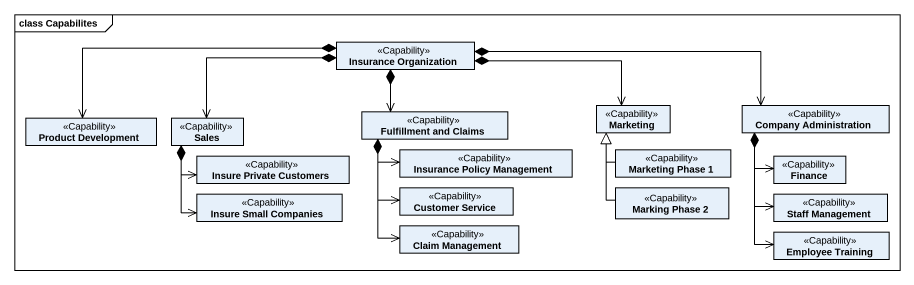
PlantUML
@startuml
mainframe class Capabilites
hide circle
hide empty members
class "Insurance Organization" as Insurance_Organization <<Capability>>
class "Product Development" as Product_Development <<Capability>>
class Sales <<Capability>>
class "Fulfillment and Claims" as Fulfillment_and_Claims <<Capability>>
class Marketing <<Capability>>
class "Company Administration" as Company_Administration <<Capability>>
class "Insure Private Customers" as Insure_Private_Customers <<Capability>>
class "Insurance Policy Management" as Insurance_Policy_Management <<Capability>>
class "Marketing Phase 1" as Marketing_Phase_1 <<Capability>>
class Finance <<Capability>>
class "Insure Small Companies" as Insure_Small_Companies <<Capability>>
class "Customer Service" as Customer_Service <<Capability>>
class "Marking Phase 2" as Marking_Phase_2 <<Capability>>
class "Staff Management" as Staff_Management <<Capability>>
class "Claim Management" as Claim_Management <<Capability>>
class "Employee Training" as Employee_Training <<Capability>>
Insurance_Organization *-left-> Product_Development
Insurance_Organization *-left-> Sales
Insurance_Organization *--> Fulfillment_and_Claims
Insurance_Organization *-right-> Marketing
Insurance_Organization *-right-> Company_Administration
Sales *-right-> Insure_Private_Customers
Sales *--> Insure_Small_Companies
Fulfillment_and_Claims *--> Insurance_Policy_Management
Fulfillment_and_Claims *--> Customer_Service
Fulfillment_and_Claims *--> Claim_Management
Company_Administration *--> Finance
Company_Administration *--> Staff_Management
Company_Administration *--> Employee_Training
Marketing_Phase_1 -up-|> Marketing
Marking_Phase_2 -up-|> Marketing
@enduml
